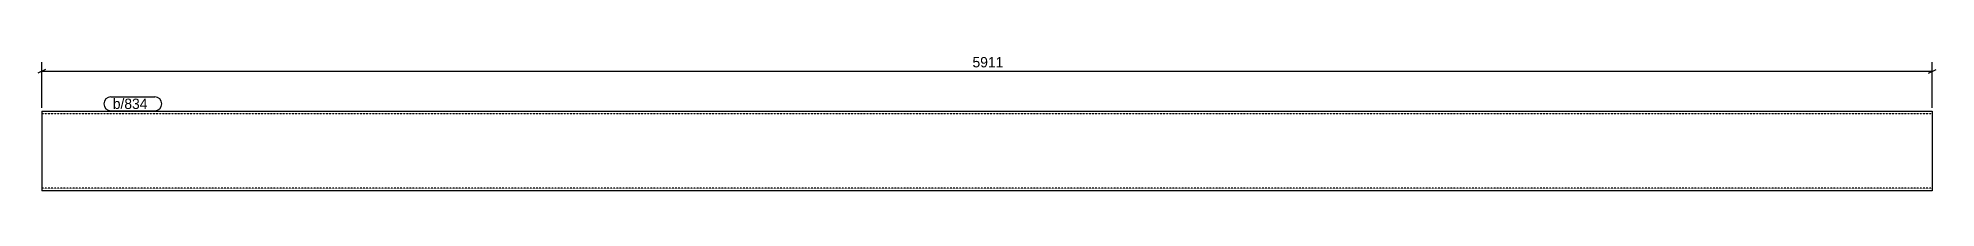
# Model space of a CAD drawing. Header units: millimetres. Extents: x 32 to 5967, y 32 to 458.
import ezdxf

# ---------------------------------------------------------------- set-up
doc = ezdxf.new("R2010")
doc.units = ezdxf.units.MM
doc.linetypes.add('DXK_LINE_DOT4', pattern=[0.9408, 0.4704, -0.4704])
doc.styles.add('Comic Sans MS', font='COMIC.TTF', dxfattribs={"height": 0.2})

msp = doc.modelspace()

# ---------------------------------------------------------------- linework, layer by layer
at = {"color": 8, "linetype": 'Continuous'}
for p, q in [((44, 292), (44, 435.4)), ((5955.2, 292), (5955.2, 435.4)), ((56, 413), (32, 401)), ((44, 407), (5955.2, 407)), ((5943.2, 401), (5967.2, 413))]:
    msp.add_line(p, q, dxfattribs=at)
at = {"color": 7, "linetype": 'Continuous'}
for p, q in [((44, 282), (44, 32)), ((44, 282), (5955.2, 282)), ((5955.2, 282), (5955.2, 32)), ((5955.2, 32), (44, 32))]:
    msp.add_line(p, q, dxfattribs=at)
at = {"color": 7, "linetype": 'DXK_LINE_DOT4'}
for p, q in [((5955.2, 274), (44, 274)), ((5955.2, 40), (44, 40))]:
    msp.add_line(p, q, dxfattribs=at)

# ---------------------------------------------------------------- next in the draw order: wipeouts: each hides what was drawn before it
at = {"color": 0}
for points in [[(3051.3, 413), (3051.3, 457.8), (2947.9, 457.8), (2947.9, 413)], [(391.4, 289), (391.4, 321), (266, 321), (266, 289)]]:
    msp.add_wipeout(points, dxfattribs=at)

# ---------------------------------------------------------------- next in the draw order: texts
at = {"color": 3, "style": 'Comic Sans MS'}
msp.add_text('5911', height=32.38, dxfattribs=at).set_placement((2954.3, 419.4))

# ---------------------------------------------------------------- next in the draw order: wipeouts: each hides what was drawn before it
at = {"color": 0}
msp.add_wipeout([(391.4, 289), (391.4, 321), (266, 321), (266, 289)], dxfattribs=at)

# ---------------------------------------------------------------- next in the draw order: linework, layer by layer
at = {"color": 7, "linetype": 'Continuous'}
for p, q in [((260, 327), (397.4, 327)), ((260, 283), (397.4, 283))]:
    msp.add_line(p, q, dxfattribs=at)
for centre, start, end in [((260, 305), 90, 270), ((397.4, 305), 270, 90)]:
    msp.add_arc(centre, 22, start, end, dxfattribs=at)

# ---------------------------------------------------------------- next in the draw order: texts
at = {"color": 3, "style": 'Comic Sans MS'}
msp.add_text('b/834', height=32.38, dxfattribs=at).set_placement((266, 289))

doc.saveas('drawing.dxf')
